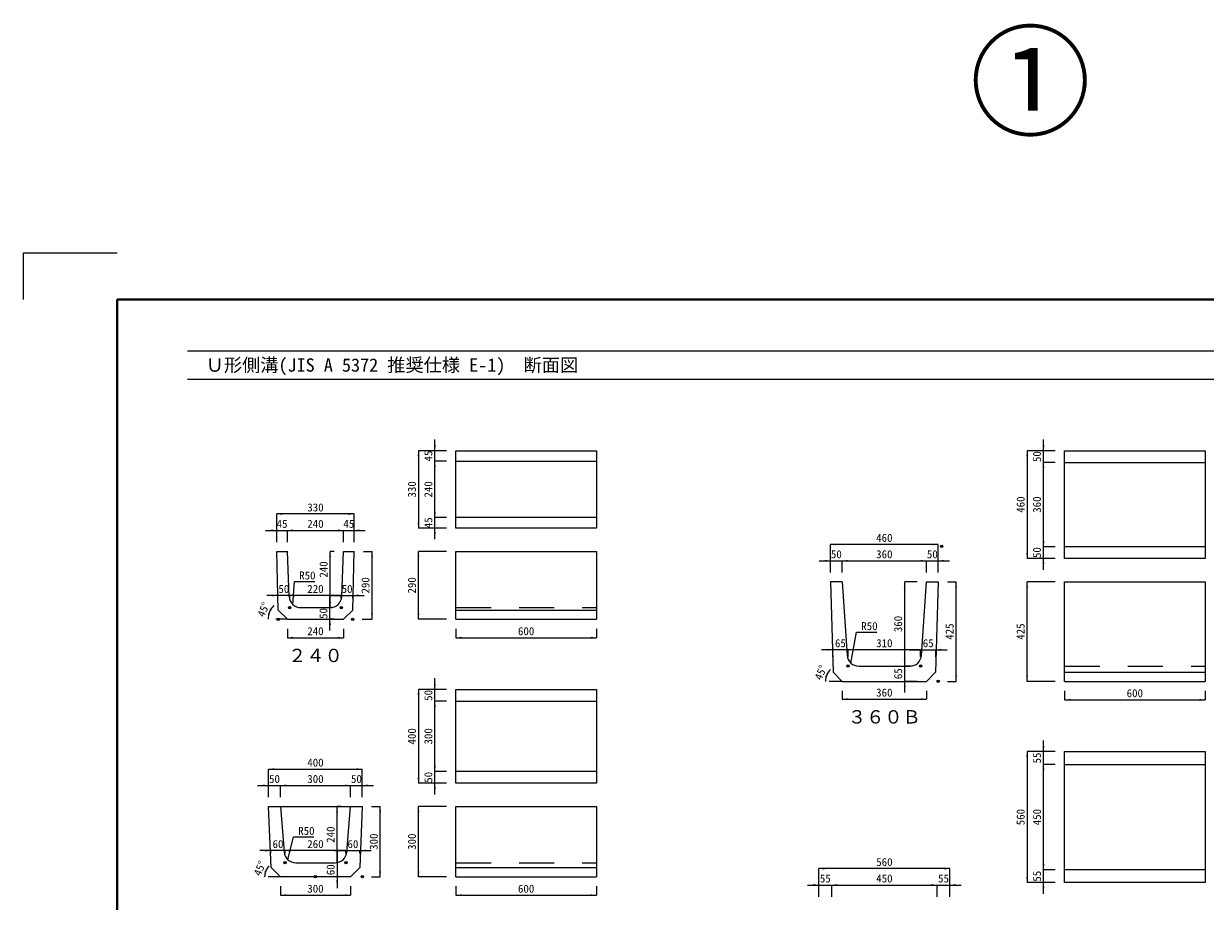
# Model space of a CAD drawing. Units: millimetres at full size, sheet at 1:20. Extents: x 19804 to 37687, y 7081 to 13999.
# Drawn here: x 19804 to 24852, y 10250 to 13999 of the extents above; entities that cross this region are included whole.
import ezdxf
from ezdxf.enums import TextEntityAlignment as Align

# ---------------------------------------------------------------- set-up
doc = ezdxf.new("R2010")
doc.units = ezdxf.units.MM
doc.header["$LTSCALE"] = 20
doc.header["$PDMODE"] = 32
doc.header["$PDSIZE"] = 10
doc.linetypes.add('USER1', pattern=[13.5, 7.5, -6])
for name, color, linetype, lineweight in [('0_2', 7, 'Continuous', 13), ('Defpoints_3', 7, 'Continuous', 13), ('図枠', 7, 'Continuous', 5), ('寸法線', 7, 'Continuous', 13), ('引出線', 4, 'Continuous', 13), ('本体', 2, 'Continuous', 13), ('補助線', 8, 'Continuous', 13)]:
    doc.layers.add(name, color=color, linetype=linetype, lineweight=lineweight)
doc.styles.add('ＭＳ ゴシック', font='')
doc.styles.get('ＭＳ ゴシック').set_extended_font_data('MS Gothic')

# ---------------------------------------------------------------- blocks, each defined once
blk = doc.blocks.new('filled_arrow')
at = {"color": 0, "linetype": 'Continuous', "lineweight": -2}
blk.add_solid([(7.5, 1.25), (0, 0), (7.5, -1.25)], dxfattribs=at)

msp = doc.modelspace()

# ---------------------------------------------------------------- linework, layer by layer
at = {"layer": '0_2'}
for p, q in [((20930.84, 11454.74), (20881.39, 11454.74)), ((23300.84, 11189.74), (23245.65, 11189.74)), ((20900.84, 10354.74), (20849.53, 10354.74))]:
    msp.add_line(p, q, dxfattribs=at)
at = {"layer": 'Defpoints_3'}
for p, q in [((19804.3, 13021.04), (20204.3, 13021.04)), ((19804.3, 12821.04), (19804.3, 13021.04))]:
    msp.add_line(p, q, dxfattribs=at)
at = {"layer": '図枠', "lineweight": 40}
for p, q in [((20204.3, 7281.04), (20204.3, 12821.04)), ((20204.3, 12821.04), (28004.3, 12821.04))]:
    msp.add_line(p, q, dxfattribs=at)
at = {"layer": '図枠', "lineweight": 13}
for p, q in [((20504.3, 12601.04), (27704.3, 12601.04)), ((20504.3, 12481.04), (27704.3, 12481.04))]:
    msp.add_line(p, q, dxfattribs=at)
at = {"layer": '寸法線'}
for p, q in [((21560.85, 12081.74), (21560.85, 12222.74)), ((24160.85, 12076.74), (24160.85, 12222.74)), ((21490.85, 12174.74), (21490.85, 11844.74)), ((21610.84, 12174.74), (21490.85, 12174.74)), ((21610.84, 12174.74), (21560.85, 12174.74)), ((24090.85, 12174.74), (24090.85, 11714.74)), ((24210.84, 12174.74), (24090.85, 12174.74)), ((24210.84, 12174.74), (24160.85, 12174.74)), ((21560.85, 11889.74), (21560.85, 12129.74)), ((21610.84, 12129.74), (21560.85, 12129.74)), ((21610.84, 12129.74), (21560.85, 12129.74)), ((24160.85, 11764.74), (24160.85, 12124.74)), ((24210.84, 12124.74), (24160.85, 12124.74)), ((24210.84, 12124.74), (24160.85, 12124.74)), ((21560.85, 11796.74), (21560.85, 11937.74)), ((21215.84, 11904.72), (20885.84, 11904.72)), ((20885.84, 11784.74), (20885.84, 11904.72)), ((21215.84, 11784.74), (21215.84, 11904.72)), ((21610.84, 11889.74), (21560.85, 11889.74)), ((21610.84, 11889.74), (21560.85, 11889.74)), ((20837.84, 11834.72), (20978.84, 11834.72)), ((20885.84, 11784.74), (20885.84, 11834.72)), ((20930.84, 11784.74), (20930.84, 11834.72)), ((20930.84, 11834.72), (21170.84, 11834.72)), ((20930.84, 11784.74), (20930.84, 11834.72)), ((21122.84, 11834.72), (21263.84, 11834.72)), ((21170.84, 11784.74), (21170.84, 11834.72)), ((21170.84, 11784.74), (21170.84, 11834.72)), ((21215.84, 11784.74), (21215.84, 11834.72)), ((21610.84, 11844.74), (21490.85, 11844.74)), ((21610.84, 11844.74), (21560.85, 11844.74)), ((24160.85, 11666.74), (24160.85, 11812.74)), ((23710.84, 11774.72), (23250.84, 11774.72)), ((23250.84, 11654.74), (23250.84, 11774.72)), ((23710.84, 11654.74), (23710.84, 11774.72)), ((24210.84, 11764.74), (24160.85, 11764.74)), ((24210.84, 11764.74), (24160.85, 11764.74)), ((21113.34, 11504.74), (21113.34, 11744.74)), ((21130.84, 11744.74), (21113.34, 11744.74)), ((21255.84, 11744.74), (21292.46, 11744.74)), ((21292.46, 11454.74), (21292.46, 11744.74)), ((21490.85, 11454.74), (21490.85, 11744.74)), ((21610.84, 11744.74), (21490.85, 11744.74)), ((24210.84, 11714.74), (24090.85, 11714.74)), ((24210.84, 11714.74), (24160.85, 11714.74)), ((23202.84, 11704.72), (23348.84, 11704.72)), ((23250.84, 11654.74), (23250.84, 11704.72)), ((23300.84, 11654.74), (23300.84, 11704.72)), ((23300.84, 11704.72), (23660.84, 11704.72)), ((23300.84, 11654.74), (23300.84, 11704.72)), ((23612.84, 11704.72), (23758.84, 11704.72)), ((23660.84, 11654.74), (23660.84, 11704.72)), ((23660.84, 11654.74), (23660.84, 11704.72)), ((23710.84, 11654.74), (23710.84, 11704.72)), ((23567.88, 11254.74), (23567.88, 11614.74)), ((23620.84, 11614.74), (23567.88, 11614.74)), ((23750.84, 11614.74), (23787.46, 11614.74)), ((23787.46, 11189.74), (23787.46, 11614.74)), ((24090.85, 11189.74), (24090.85, 11614.74)), ((24210.84, 11614.74), (24090.85, 11614.74)), ((20988.84, 11556.66), (20842.84, 11556.66)), ((20890.84, 11544.74), (20890.84, 11556.66)), ((21160.84, 11556.66), (20940.84, 11556.66)), ((20940.84, 11544.74), (20940.84, 11556.66)), ((20940.84, 11544.74), (20940.84, 11556.66)), ((21112.84, 11556.66), (21258.84, 11556.66)), ((21112.88, 11406.74), (21112.88, 11552.74)), ((21160.84, 11544.74), (21160.84, 11556.66)), ((21160.84, 11544.74), (21160.84, 11556.66)), ((21210.84, 11544.74), (21210.84, 11556.66)), ((21120.84, 11504.74), (21112.88, 11504.74)), ((21120.84, 11504.74), (21113.34, 11504.74)), ((20930.84, 11414.74), (20930.84, 11376.02)), ((21130.84, 11454.74), (21112.88, 11454.74)), ((21170.84, 11414.74), (21170.84, 11376.02)), ((21249.8, 11454.74), (21292.46, 11454.74)), ((21610.84, 11454.74), (21490.85, 11454.74)), ((21650.84, 11414.74), (21650.84, 11376.02)), ((22250.84, 11414.74), (22250.84, 11376.02)), ((20930.84, 11376.02), (21170.84, 11376.02)), ((21650.84, 11376.02), (22250.84, 11376.02)), ((23373.84, 11324.74), (23212.84, 11324.74)), ((23260.84, 11294.74), (23260.84, 11324.74)), ((23635.84, 11324.74), (23325.84, 11324.74)), ((23325.84, 11294.74), (23325.84, 11324.74)), ((23325.84, 11294.74), (23325.84, 11324.74)), ((23587.84, 11324.74), (23748.84, 11324.74)), ((23635.84, 11294.74), (23635.84, 11324.74)), ((23635.84, 11294.74), (23635.84, 11324.74)), ((23700.84, 11294.74), (23700.84, 11324.74)), ((23567.88, 11141.74), (23567.88, 11302.74)), ((23595.84, 11254.74), (23567.88, 11254.74)), ((23595.84, 11254.74), (23567.88, 11254.74)), ((21560.85, 11056.74), (21560.85, 11202.74)), ((23620.84, 11189.74), (23567.88, 11189.74)), ((23750.84, 11189.74), (23787.46, 11189.74)), ((24210.84, 11189.74), (24090.85, 11189.74)), ((21490.85, 11154.74), (21490.85, 10754.74)), ((21610.84, 11154.74), (21490.85, 11154.74)), ((21610.84, 11154.74), (21560.85, 11154.74)), ((23300.84, 11149.74), (23300.84, 11113.74)), ((23300.84, 11113.74), (23660.84, 11113.74)), ((23660.84, 11149.74), (23660.84, 11113.74)), ((24250.84, 11149.74), (24250.84, 11111.02)), ((24250.84, 11111.02), (24850.84, 11111.02)), ((24850.84, 11149.74), (24850.84, 11111.02)), ((21560.85, 10804.74), (21560.85, 11104.74)), ((21610.84, 11104.74), (21560.85, 11104.74)), ((21610.84, 11104.74), (21560.85, 11104.74)), ((24160.85, 10786.74), (24160.85, 10937.74)), ((24090.85, 10889.74), (24090.85, 10329.74)), ((24210.84, 10889.74), (24090.85, 10889.74)), ((24210.84, 10889.74), (24160.85, 10889.74)), ((20850.84, 10814.72), (21250.84, 10814.72)), ((20850.84, 10694.74), (20850.84, 10814.72)), ((21250.84, 10694.74), (21250.84, 10814.72)), ((21560.85, 10706.74), (21560.85, 10852.74)), ((21610.84, 10804.74), (21560.85, 10804.74)), ((21610.84, 10804.74), (21560.85, 10804.74)), ((24160.85, 10384.74), (24160.85, 10834.74)), ((24210.84, 10834.74), (24160.85, 10834.74)), ((24210.84, 10834.74), (24160.85, 10834.74)), ((21610.84, 10754.74), (21490.85, 10754.74)), ((21610.84, 10754.74), (21560.85, 10754.74)), ((20802.84, 10744.72), (20948.84, 10744.72)), ((20850.84, 10694.74), (20850.84, 10744.72)), ((20900.84, 10694.74), (20900.84, 10744.72)), ((20900.84, 10744.72), (21200.84, 10744.72)), ((20900.84, 10694.74), (20900.84, 10744.72)), ((21152.84, 10744.72), (21298.84, 10744.72)), ((21200.84, 10694.74), (21200.84, 10744.72)), ((21200.84, 10694.74), (21200.84, 10744.72)), ((21250.84, 10694.74), (21250.84, 10744.72)), ((21143.34, 10414.74), (21143.34, 10654.74)), ((21160.84, 10654.74), (21143.34, 10654.74)), ((21290.84, 10654.74), (21327.46, 10654.74)), ((21327.46, 10354.74), (21327.46, 10654.74)), ((21490.85, 10354.74), (21490.85, 10654.74)), ((21610.84, 10654.74), (21490.85, 10654.74)), ((20968.84, 10466.66), (20812.84, 10466.66)), ((20860.84, 10454.74), (20860.84, 10466.66)), ((21180.84, 10466.66), (20920.84, 10466.66)), ((20920.84, 10454.74), (20920.84, 10466.66)), ((20920.84, 10454.74), (20920.84, 10466.66)), ((21132.84, 10466.66), (21288.84, 10466.66)), ((21143.34, 10462.74), (21143.34, 10306.74)), ((21180.84, 10454.74), (21180.84, 10466.66)), ((21180.84, 10454.74), (21180.84, 10466.66)), ((21240.84, 10454.74), (21240.84, 10466.66)), ((21143.34, 10414.74), (21140.84, 10414.74)), ((21143.34, 10414.74), (21140.84, 10414.74)), ((24160.85, 10281.74), (24160.85, 10432.74)), ((21160.84, 10354.74), (21143.34, 10354.74)), ((21290.84, 10354.74), (21327.46, 10354.74)), ((21610.84, 10354.74), (21490.85, 10354.74)), ((23761.16, 10389.72), (23201.16, 10389.72)), ((23201.16, 10269.74), (23201.16, 10389.72)), ((23761.16, 10269.74), (23761.16, 10389.72)), ((24210.84, 10384.74), (24160.85, 10384.74)), ((24210.84, 10384.74), (24160.85, 10384.74)), ((20900.84, 10314.74), (20900.84, 10276.02)), ((21200.84, 10314.74), (21200.84, 10276.02)), ((21650.84, 10314.74), (21650.84, 10276.02)), ((22250.84, 10314.74), (22250.84, 10276.02)), ((23153.16, 10319.72), (23304.16, 10319.72)), ((23201.16, 10269.74), (23201.16, 10319.72)), ((23256.16, 10269.74), (23256.16, 10319.72)), ((23256.16, 10319.72), (23706.16, 10319.72)), ((23256.16, 10269.74), (23256.16, 10319.72)), ((23658.16, 10319.72), (23809.16, 10319.72)), ((23706.16, 10269.74), (23706.16, 10319.72)), ((23706.16, 10269.74), (23706.16, 10319.72)), ((23761.16, 10269.74), (23761.16, 10319.72)), ((24210.84, 10329.74), (24090.85, 10329.74)), ((24210.84, 10329.74), (24160.85, 10329.74)), ((20900.84, 10276.02), (21200.84, 10276.02)), ((21650.84, 10276.02), (22250.84, 10276.02))]:
    msp.add_line(p, q, dxfattribs=at)
for centre, radius in [((20930.84, 11454.74), 82.54), ((23300.84, 11189.74), 71.33), ((20900.84, 10354.74), 67.1)]:
    msp.add_arc(centre, radius, 135, 180, dxfattribs=at)
at = {"layer": '引出線'}
for points in [[(20954.19, 11518.65), (20961.53, 11615.98), (21047.69, 11615.98)], [(23337.99, 11267.94), (23362.36, 11399.56), (23448.51, 11399.56)], [(20932.99, 10427.94), (20957.36, 10524.91), (21043.51, 10524.91)]]:
    msp.add_lwpolyline(points, dxfattribs=at)
at = {"layer": '本体'}
for p, q in [((21650.84, 11844.74), (21650.84, 12174.74)), ((21650.84, 12174.74), (22250.84, 12174.74)), ((22250.84, 12174.74), (22250.84, 11844.74)), ((24250.84, 11714.74), (24250.84, 12174.74)), ((24250.84, 12174.74), (24850.84, 12174.74)), ((24850.84, 12174.74), (24850.84, 11714.74)), ((21650.84, 12129.74), (22250.84, 12129.74)), ((24250.84, 12124.74), (24850.84, 12124.74)), ((22250.84, 11889.74), (21650.84, 11889.74)), ((22250.84, 11844.74), (21650.84, 11844.74)), ((24850.84, 11764.74), (24250.84, 11764.74)), ((20885.84, 11744.74), (20930.84, 11744.74)), ((20891.05, 11494.52), (20885.84, 11744.74)), ((20938.84, 11552.65), (20930.84, 11744.74)), ((21162.83, 11552.65), (21170.84, 11744.74)), ((21170.84, 11744.74), (21215.84, 11744.74)), ((21210.63, 11494.52), (21215.84, 11744.74)), ((21650.84, 11454.74), (21650.84, 11744.74)), ((21650.84, 11744.74), (22250.84, 11744.74)), ((22250.84, 11744.74), (22250.84, 11454.74)), ((24850.84, 11714.74), (24250.84, 11714.74)), ((23300.84, 11614.74), (23250.84, 11614.74)), ((23250.84, 11614.74), (23261.7, 11228.87)), ((23300.84, 11614.74), (23322.02, 11300.58)), ((23639.66, 11300.58), (23660.84, 11614.74)), ((23660.84, 11614.74), (23710.84, 11614.74)), ((23710.84, 11614.74), (23699.98, 11228.87)), ((24250.84, 11189.74), (24250.84, 11614.74)), ((24250.84, 11614.74), (24850.84, 11614.74)), ((24850.84, 11614.74), (24850.84, 11189.74)), ((20930.84, 11454.74), (20891.05, 11494.52)), ((20988.8, 11504.74), (21112.88, 11504.74)), ((21170.84, 11454.74), (21210.63, 11494.52)), ((21650.84, 11494.52), (22250.84, 11494.52)), ((20930.84, 11454.74), (21170.84, 11454.74)), ((21650.84, 11454.74), (22250.84, 11454.74)), ((23300.84, 11189.74), (23261.7, 11228.87)), ((23371.84, 11254.74), (23589.83, 11254.74)), ((23660.84, 11189.74), (23699.98, 11228.87)), ((24250.84, 11228.87), (24850.84, 11228.87)), ((23300.84, 11189.74), (23660.84, 11189.74)), ((24250.84, 11189.74), (24850.84, 11189.74)), ((21650.84, 10754.74), (21650.84, 11154.74)), ((21650.84, 11154.74), (22250.84, 11154.74)), ((22250.84, 11154.74), (22250.84, 10754.74)), ((21650.84, 11104.74), (22250.84, 11104.74)), ((24250.84, 10329.74), (24250.84, 10889.74)), ((24250.84, 10889.74), (24850.84, 10889.74)), ((24850.84, 10889.74), (24850.84, 10329.74)), ((22250.84, 10804.74), (21650.84, 10804.74)), ((24250.84, 10834.74), (24850.84, 10834.74)), ((22250.84, 10754.74), (21650.84, 10754.74)), ((20850.84, 10654.74), (20900.84, 10654.74)), ((20861.71, 10393.87), (20850.84, 10654.74)), ((20900.84, 10654.74), (20917.02, 10460.58)), ((21184.66, 10460.58), (21200.84, 10654.74)), ((21200.84, 10654.74), (21250.84, 10654.74)), ((21250.84, 10654.74), (21239.97, 10393.87)), ((21650.84, 10354.74), (21650.84, 10654.74)), ((21650.84, 10654.74), (22250.84, 10654.74)), ((22250.84, 10654.74), (22250.84, 10354.74)), ((20966.84, 10414.74), (21134.83, 10414.74)), ((20900.84, 10354.74), (20861.71, 10393.87)), ((21200.84, 10354.74), (20900.84, 10354.74)), ((21200.84, 10354.74), (21239.97, 10393.87)), ((21650.84, 10393.87), (22250.84, 10393.87)), ((21650.84, 10354.74), (22250.84, 10354.74)), ((24850.84, 10384.74), (24250.84, 10384.74)), ((24850.84, 10329.74), (24250.84, 10329.74))]:
    msp.add_line(p, q, dxfattribs=at)
at = {"layer": '本体', "linetype": 'USER1', "lineweight": 9}
for p, q in [((21650.84, 11504.74), (22250.84, 11504.74)), ((24250.84, 11254.74), (24850.84, 11254.74)), ((21650.84, 10414.74), (22250.84, 10414.74))]:
    msp.add_line(p, q, dxfattribs=at)
at = {"layer": '本体'}
for centre, start, end in [((20988.8, 11554.74), 182.38594, 270), ((21112.88, 11554.74), 270, 357.61406), ((23371.84, 11304.74), 184.76364, 270), ((23589.83, 11304.74), 270, 355.23636), ((20966.84, 10464.74), 184.76364, 270), ((21134.83, 10464.74), 270, 355.23636)]:
    msp.add_arc(centre, 50, start, end, dxfattribs=at)
at = {"layer": '補助線'}
msp.add_line((20850.84, 10654.74), (21250.84, 10654.74), dxfattribs=at)
for p in [(23726.17, 11766.04), (20940.84, 11504.74), (21160.84, 11504.74), (20891.88, 11454.74), (21209.8, 11454.74), (23325.84, 11254.74), (23635.84, 11254.74), (23710.84, 11189.74), (20920.84, 10414.74), (21180.84, 10414.74), (21050.84, 10354.74), (21250.84, 10354.74)]:
    msp.add_point(p, dxfattribs=at)

# ---------------------------------------------------------------- block references
at = {"layer": '寸法線', "xscale": 3.2, "yscale": 3.2}
for p, rotation in [((21490.85, 12174.74), 270), ((21560.85, 12174.74), 90), ((24090.85, 12174.74), 270), ((24160.85, 12174.74), 90), ((21560.85, 12129.74), 270), ((21560.85, 12129.74), 270), ((24160.85, 12124.74), 270), ((24160.85, 12124.74), 270), ((21560.85, 11889.74), 90), ((21560.85, 11889.74), 90), ((21215.84, 11904.72), 180), ((21490.85, 11844.74), 90), ((20885.84, 11834.72), 180), ((21170.84, 11834.72), 180), ((21170.84, 11834.72), 180), ((21560.85, 11844.74), 270), ((23710.84, 11774.72), 180), ((24160.85, 11764.74), 90), ((24160.85, 11764.74), 90), ((21113.34, 11744.74), 270), ((21292.46, 11744.74), 270), ((21490.85, 11744.74), 270), ((24090.85, 11714.74), 90), ((24160.85, 11714.74), 270), ((23250.84, 11704.72), 180), ((23660.84, 11704.72), 180), ((23660.84, 11704.72), 180), ((23567.88, 11614.74), 270), ((23787.46, 11614.74), 270), ((24090.85, 11614.74), 270), ((20890.84, 11556.66), 180), ((21160.84, 11556.66), 180), ((21160.84, 11556.66), 180), ((20872.47, 11513.1), 233.3), ((21112.88, 11504.74), 90), ((21113.34, 11504.74), 90), ((20848.3, 11454.74), 81.7), ((21292.46, 11454.74), 90), ((21490.85, 11454.74), 90), ((21112.88, 11454.74), 270), ((21170.84, 11376.02), 180), ((22250.84, 11376.02), 180), ((23260.84, 11324.74), 180), ((23635.84, 11324.74), 180), ((23635.84, 11324.74), 180), ((23567.88, 11254.74), 90), ((23567.88, 11254.74), 90), ((23229.5, 11189.74), 80.4), ((23250.4, 11240.18), 234.6), ((23787.46, 11189.74), 90), ((24090.85, 11189.74), 90), ((21560.85, 11154.74), 90), ((23567.88, 11189.74), 270), ((21490.85, 11154.74), 270), ((23660.84, 11113.74), 180), ((24850.84, 11111.02), 180), ((21560.85, 11104.74), 270), ((21560.85, 11104.74), 270), ((24160.85, 10889.74), 90), ((24090.85, 10889.74), 270), ((21250.84, 10814.72), 180), ((21560.85, 10804.74), 90), ((21560.85, 10804.74), 90), ((24160.85, 10834.74), 270), ((24160.85, 10834.74), 270), ((21490.85, 10754.74), 90), ((21560.85, 10754.74), 270), ((20850.84, 10744.72), 180), ((21200.84, 10744.72), 180), ((21200.84, 10744.72), 180), ((21143.34, 10654.74), 270), ((21327.46, 10654.74), 270), ((21490.85, 10654.74), 270), ((20860.84, 10466.66), 180), ((21180.84, 10466.66), 180), ((21180.84, 10466.66), 180), ((20853.39, 10402.19), 235.2), ((21143.34, 10414.74), 90), ((21143.34, 10414.74), 90), ((24160.85, 10384.74), 90), ((24160.85, 10384.74), 90), ((20833.73, 10354.74), 79.8), ((21143.34, 10354.74), 270), ((21327.46, 10354.74), 90), ((21490.85, 10354.74), 90), ((23761.16, 10389.72), 180), ((24090.85, 10329.74), 90), ((23201.16, 10319.72), 180), ((23706.16, 10319.72), 180), ((23706.16, 10319.72), 180), ((24160.85, 10329.74), 270), ((21200.84, 10276.02), 180), ((22250.84, 10276.02), 180)]:
    msp.add_blockref('filled_arrow', p, dxfattribs=dict(at, rotation=rotation))
for p in [(20885.84, 11904.72), (20930.84, 11834.72), (20930.84, 11834.72), (21215.84, 11834.72), (23250.84, 11774.72), (23300.84, 11704.72), (23300.84, 11704.72), (23710.84, 11704.72), (20940.84, 11556.66), (20940.84, 11556.66), (21210.84, 11556.66), (20930.84, 11376.02), (21650.84, 11376.02), (23325.84, 11324.74), (23325.84, 11324.74), (23700.84, 11324.74), (23300.84, 11113.74), (24250.84, 11111.02), (20850.84, 10814.72), (20900.84, 10744.72), (20900.84, 10744.72), (21250.84, 10744.72), (20920.84, 10466.66), (20920.84, 10466.66), (21240.84, 10466.66), (23201.16, 10389.72), (23256.16, 10319.72), (23256.16, 10319.72), (23761.16, 10319.72), (20900.84, 10276.02), (21650.84, 10276.02)]:
    msp.add_blockref('filled_arrow', p, dxfattribs=at)
at = {"layer": '引出線', "xscale": 0.16, "yscale": 0.16}
for p, rotation in [((20954.19, 11518.65), 85.7), ((23337.99, 11267.94), 79.5), ((20932.99, 10427.94), 75.9)]:
    msp.add_blockref('filled_arrow', p, dxfattribs=dict(at, rotation=rotation))

# ---------------------------------------------------------------- texts
at = {"layer": '0_2', "style": 'ＭＳ ゴシック'}
for s, p in [('２４０', (21050.84, 11300.32)), ('３６０Ｂ', (23480.84, 11038.04))]:
    msp.add_text(s, height=56.96, dxfattribs=at).set_placement(p, align=Align.MIDDLE_CENTER)
at = {"layer": '図枠', "style": 'ＭＳ ゴシック'}
msp.add_text('\u3000Ｕ形側溝(JIS A 5372 推奨仕様 E-1)\u3000断面図', height=56.96, dxfattribs=at).set_placement((20504.3, 12541.04), align=Align.MIDDLE_LEFT)
at = {"layer": '寸法線', "style": 'ＭＳ ゴシック'}
for s, rotation, p in [('45', 90, (21532.85, 12152.24)), ('50', 90, (24132.85, 12149.74)), ('330', 90, (21462.85, 12009.74)), ('240', 90, (21532.85, 12009.74)), ('460', 90, (24062.85, 11944.74)), ('360', 90, (24132.85, 11944.74)), ('45', 90, (21532.85, 11867.24)), ('50', 90, (24132.85, 11739.74)), ('240', 90, (21085.34, 11667.66)), ('290', 90, (21264.46, 11599.74)), ('290', 90, (21462.85, 11599.74)), ('45°', 67.5, (20828.71, 11497.04)), ('50', 90, (21084.88, 11479.74)), ('360', 90, (23539.88, 11434.74)), ('425', 90, (23759.46, 11402.24)), ('425', 90, (24062.85, 11402.24)), ('45°', 67.5, (23209.07, 11227.75)), ('65', 90, (23539.88, 11222.24)), ('50', 90, (21532.85, 11129.74)), ('400', 90, (21462.85, 10954.74)), ('300', 90, (21532.85, 10954.74)), ('55', 90, (24132.85, 10862.24)), ('50', 90, (21532.85, 10779.74)), ('560', 90, (24062.85, 10609.74)), ('450', 90, (24132.85, 10609.74)), ('240', 90, (21115.34, 10534.74)), ('300', 90, (21299.46, 10504.74)), ('300', 90, (21462.85, 10504.74)), ('45°', 67.5, (20812.97, 10391.13)), ('60', 90, (21115.34, 10384.74)), ('55', 90, (24132.85, 10357.24))]:
    msp.add_text(s, height=34.18, rotation=rotation, dxfattribs=at).set_placement(p, align=Align.MIDDLE_CENTER)
for s, p in [('330', (21050.84, 11932.72)), ('45', (20908.34, 11862.72)), ('240', (21050.84, 11862.72)), ('45', (21193.34, 11862.72)), ('460', (23480.84, 11802.72)), ('50', (23275.84, 11732.72)), ('360', (23480.84, 11732.72)), ('50', (23685.84, 11732.72)), ('50', (20915.84, 11584.66)), ('220', (21050.84, 11584.66)), ('50', (21185.84, 11584.66)), ('240', (21050.84, 11404.02)), ('600', (21950.84, 11404.02)), ('65', (23293.34, 11352.74)), ('310', (23480.84, 11352.74)), ('65', (23668.34, 11352.74)), ('360', (23480.84, 11141.74)), ('600', (24550.84, 11139.02)), ('400', (21050.84, 10842.72)), ('50', (20875.84, 10772.72)), ('300', (21050.84, 10772.72)), ('50', (21225.84, 10772.72)), ('60', (20890.84, 10494.66)), ('260', (21050.84, 10494.66)), ('60', (21210.84, 10494.66)), ('560', (23481.16, 10417.72)), ('55', (23228.66, 10347.72)), ('450', (23481.16, 10347.72)), ('55', (23733.66, 10347.72)), ('300', (21050.84, 10304.02)), ('600', (21950.84, 10304.02))]:
    msp.add_text(s, height=34.18, dxfattribs=at).set_placement(p, align=Align.MIDDLE_CENTER)
at = {"layer": '引出線', "style": 'ＭＳ ゴシック'}
for p in [(20981.53, 11659.18), (23382.36, 11442.76), (20977.36, 10568.11)]:
    msp.add_text('R50', height=34.18, dxfattribs=at).set_placement(p, align=Align.TOP_LEFT)
at = {"layer": '補助線', "color": 1, "style": 'ＭＳ ゴシック'}
msp.add_text('①', height=379.8, dxfattribs=at).set_placement((24104.3, 13751.13), align=Align.MIDDLE_CENTER)

doc.saveas('drawing.dxf')
